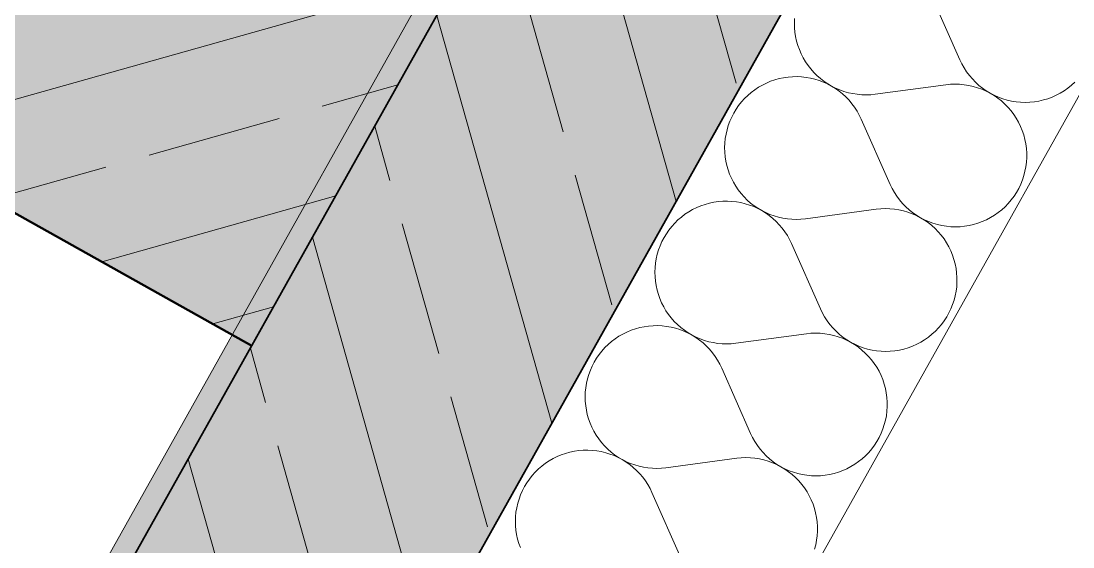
# Model space of a CAD drawing. Header units: metres. Extents: x -27.1 to 50.1, y 105.7 to 163.4.
# Drawn here: x 11.23 to 11.932, y 148.608 to 148.959 of the extents above; entities that cross this region are included whole.
import ezdxf

# ---------------------------------------------------------------- set-up
doc = ezdxf.new("R2010")
doc.units = ezdxf.units.M
doc.header["$MEASUREMENT"] = 0
doc.linetypes.add('Strichpunktlinie', pattern=[0.00670277762413025, 0.00352777767181396, -0.00176388883590699, 0, -0.0014111111164093])
for name, color, linetype in [('00  Raster', 7, 'Continuous'), ('10  Treppen + Rampen', 7, 'Continuous'), ('10  Wand Massiv', 7, 'Continuous'), ('10  Wand Massiv_Schnittschraffur', 7, 'Continuous')]:
    doc.layers.add(name, color=color, linetype=linetype)

# ---------------------------------------------------------------- blocks, each defined once
blk = doc.blocks.new('*X59', base_point=(-0.1628299149246004, 98.00747370518326))
at = {"layer": '10  Wand Massiv_Schnittschraffur', "color": 98, "linetype": 'Continuous', "lineweight": 13, "ltscale": 1000, "true_color": 0x000100}
for p, q in [((11.85606099894492, 148.9334172400944), (11.83679281599976, 148.9769638911957)), ((11.74573671604433, 148.9609246346543), (11.74562761974896, 148.9579144637999)), ((11.74562761974896, 148.9579144637999), (11.74570905508519, 148.9549034176594)), ((11.74570905508519, 148.9549034176594), (11.74598069621339, 148.9519035440501)), ((11.74598069621339, 148.9519035440501), (11.74644145624133, 148.9489268460858)), ((11.74644145624133, 148.9489268460858), (11.74708949157299, 148.9459852341495)), ((11.74708949157299, 148.9459852341495), (11.74792220928522, 148.9430904782382)), ((11.74792220928522, 148.9430904782382), (11.74893627750249, 148.9402541608679)), ((11.74893627750249, 148.9402541608679), (11.75012763872848, 148.9374876307301)), ((11.75012763872848, 148.9374876307301), (11.75149152608093, 148.9348019572831)), ((11.75149152608093, 148.9348019572831), (11.75302248236493, 148.9322078864608)), ((11.75302248236493, 148.9322078864608), (11.75471438190825, 148.9297157976764)), ((11.75471438190825, 148.9297157976764), (11.7565604550715, 148.9273356622915)), ((11.85606099894492, 148.9334172400944), (11.85738649307217, 148.9306638972087)), ((11.85738649307217, 148.9306638972087), (11.85888585323951, 148.9280012386095)), ((11.73843256915308, 148.9215076844123), (11.73548410258285, 148.9208915874568)), ((11.74141408878386, 148.9219361365865), (11.73843256915308, 148.9215076844123)), ((11.74441673179952, 148.9221752296538), (11.74141408878386, 148.9219361365865)), ((11.74742848400535, 148.9222240069535), (11.74441673179952, 148.9221752296538)), ((11.75043729475891, 148.9220822733175), (11.74742848400535, 148.9222240069535)), ((11.75343112518711, 148.9217505958513), (11.75043729475891, 148.9220822733175)), ((11.75639799635621, 148.921230301665), (11.75343112518711, 148.9217505958513)), ((11.75932603720207, 148.9205234725631), (11.75639799635621, 148.921230301665)), ((11.7565604550715, 148.9273356622915), (11.75855331533475, 148.9250770037194)), ((11.75855331533475, 148.9250770037194), (11.76068498885259, 148.9229488593193)), ((11.76068498885259, 148.9229488593193), (11.76294694635913, 148.9209597442364)), ((11.85888585323951, 148.9280012386095), (11.86055290510608, 148.9254402290816)), ((11.86055290510608, 148.9254402290816), (11.8623807837793, 148.9229914148209)), ((11.8623807837793, 148.9229914148209), (11.86436196208443, 148.9206648800048)), ((11.72164322480989, 148.9151083537984), (11.71913293478715, 148.9134435791662)), ((11.72425374552663, 148.9166110886924), (11.72164322480989, 148.9151083537984)), ((11.72695405170494, 148.9179457710957), (11.72425374552663, 148.9166110886924)), ((11.72973333886224, 148.9191070606684), (11.72695405170494, 148.9179457710957)), ((11.73258048649674, 148.9200903108511), (11.72973333886224, 148.9191070606684)), ((11.73548410258285, 148.9208915874568), (11.73258048649674, 148.9200903108511)), ((11.76220353202867, 148.9196329367148), (11.75932603720207, 148.9205234725631)), ((11.76501896738506, 148.9185622573378), (11.76220353202867, 148.9196329367148)), ((11.76294694635913, 148.9209597442364), (11.76533013729533, 148.9191176173309)), ((11.76776107813302, 148.9173157184414), (11.76501896738506, 148.9185622573378)), ((11.76533013729533, 148.9191176173309), (11.76782502602216, 148.9174298493329)), ((11.77041889252127, 148.9158983076851), (11.76776107813302, 148.9173157184414)), ((11.76782502602216, 148.9174298493329), (11.77042162997468, 148.9159031933507)), ((11.77298177608563, 148.9143156964221), (11.77041889252127, 148.9158983076851)), ((11.77042162997468, 148.9159031933507), (11.77310955960431, 148.91454375785)), ((11.77543947419978, 148.9125742170067), (11.77298177608563, 148.9143156964221)), ((11.77310955960431, 148.91454375785), (11.7758780599496, 148.913356982213)), ((11.84675043449933, 148.9168002252877), (11.79955055821745, 148.9104958319687)), ((11.84979074341474, 148.9171073953163), (11.84675043449933, 148.9168002252877)), ((11.85284449377681, 148.9172189320983), (11.84979074341474, 148.9171073953163)), ((11.85589911029106, 148.9171343763269), (11.85284449377681, 148.9172189320983)), ((11.85894201409618, 148.9168540762014), (11.85589911029106, 148.9171343763269)), ((11.86196067456363, 148.9163791859932), (11.85894201409618, 148.9168540762014)), ((11.86494266089853, 148.9157116612925), (11.86196067456363, 148.9163791859932)), ((11.86436196208443, 148.9206648800048), (11.86648828156133, 148.9184702052658)), ((11.86787569332949, 148.9148542509552), (11.86494266089853, 148.9157116612925)), ((11.86648828156133, 148.9184702052658), (11.86875098606084, 148.9164164282391)), ((11.87074769367649, 148.9138104857831), (11.86787569332949, 148.9148542509552)), ((11.86875098606084, 148.9164164282391), (11.87114075780252, 148.9145120063451)), ((11.87114075780252, 148.9145120063451), (11.87364775574506, 148.9127647819623)), ((11.92565255614101, 148.9128201930433), (11.92815582506256, 148.9145727558621)), ((11.92815582506256, 148.9145727558621), (11.93054153306212, 148.9164822660267)), ((11.93054153306212, 148.9164822660267), (11.93279985583278, 148.918540860205)), ((11.7123016461837, 148.9075467072811), (11.71028811830045, 148.9053064537156)), ((11.71445278234591, 148.9096551768175), (11.7123016461837, 148.9075467072811)), ((11.71673291964711, 148.9116234259029), (11.71445278234591, 148.9096551768175)), ((11.71913293478715, 148.9134435791662), (11.71673291964711, 148.9116234259029)), ((11.77778215310608, 148.9106808374578), (11.77543947419978, 148.9125742170067)), ((11.7758780599496, 148.913356982213), (11.77871605366901, 148.9123476149742)), ((11.78000043926252, 148.9086431335778), (11.77778215310608, 148.9106808374578)), ((11.77871605366901, 148.9123476149742), (11.78161218536367, 148.9115196948201)), ((11.78208545684813, 148.9064692586408), (11.78000043926252, 148.9086431335778)), ((11.78161218536367, 148.9115196948201), (11.78455486701268, 148.9108765344304)), ((11.78455486701268, 148.9108765344304), (11.78753232433914, 148.9104207072224)), ((11.78753232433914, 148.9104207072224), (11.79053264392148, 148.9101540370552)), ((11.79053264392148, 148.9101540370552), (11.79354382086155, 148.9100775909309)), ((11.79354382086155, 148.9100775909309), (11.79655380681864, 148.9101916747263)), ((11.79655380681864, 148.9101916747263), (11.79955055821745, 148.9104958319687)), ((11.87354683508866, 148.9125846639844), (11.87074769367649, 148.9138104857831)), ((11.87626159074702, 148.9111818334732), (11.87354683508866, 148.9125846639844)), ((11.87364775574506, 148.9127647819623), (11.87626165611157, 148.9111819501325)), ((11.87888078133178, 148.909607771083), (11.87626159074702, 148.9111818334732)), ((11.87626165611157, 148.9111819501325), (11.8789716949027, 148.9097700289314)), ((11.88139362105857, 148.9078689587772), (11.87888078133178, 148.909607771083)), ((11.8789716949027, 148.9097700289314), (11.88176671222265, 148.9085348326277)), ((11.88378976209411, 148.9059725569565), (11.88139362105857, 148.9078689587772)), ((11.88176671222265, 148.9085348326277), (11.8846351982354, 148.9074814477397)), ((11.8846351982354, 148.9074814477397), (11.88756534056201, 148.9066142120892)), ((11.91174810976648, 148.9066399788141), (11.91467639736405, 148.9075134566177)), ((11.91467639736405, 148.9075134566177), (11.9175426321044, 148.908572951847)), ((11.9175426321044, 148.908572951847), (11.92033501087932, 148.9098141015176)), ((11.92033501087932, 148.9098141015176), (11.92304203471829, 148.9112317945954)), ((11.92304203471829, 148.9112317945954), (11.92565255614101, 148.9128201930433)), ((11.70670553069909, 148.9004669407952), (11.70515080565369, 148.8978870453307)), ((11.70842025523699, 148.9029433798381), (11.70670553069909, 148.9004669407952)), ((11.71028811830045, 148.9053064537156), (11.70842025523699, 148.9029433798381)), ((11.78402886327703, 148.9041679107691), (11.78208545684813, 148.9064692586408)), ((11.78582288257883, 148.9017482981309), (11.78402886327703, 148.9041679107691)), ((11.78746033651186, 148.8992201020959), (11.78582288257883, 148.9017482981309)), ((11.88605933716845, 148.903926374973), (11.88378976209411, 148.9059725569565)), ((11.88819300020824, 148.901738838971), (11.88605933716845, 148.903926374973)), ((11.88756534056201, 148.9066142120892), (11.89054507292391, 148.9059366969388)), ((11.89018196482364, 148.8994189571881), (11.88819300020824, 148.901738838971)), ((11.89054507292391, 148.9059366969388), (11.89356212483149, 148.9054516922847)), ((11.89356212483149, 148.9054516922847), (11.89660407211394, 148.9051611953684)), ((11.89660407211394, 148.9051611953684), (11.89965838808162, 148.9050664024512)), ((11.89965838808162, 148.9050664024512), (11.9027124951109, 148.905167703889)), ((11.9027124951109, 148.905167703889), (11.90575381643852, 148.9054646825242)), ((11.90575381643852, 148.9054646825242), (11.90876982795256, 148.9059561154034)), ((11.90876982795256, 148.9059561154034), (11.91174810976648, 148.9066399788141)), ((11.70376230087675, 148.8952140161392), (11.70254557206257, 148.8924585485623)), ((11.7051508056537, 148.8978870453307), (11.70376230087675, 148.8952140161392)), ((11.78893467328483, 148.8965934384984), (11.78746033651186, 148.8992201020959)), ((11.79023999377188, 148.8938788171619), (11.78893467328483, 148.8965934384984)), ((11.80950817671704, 148.8503321660606), (11.79023999377188, 148.8938788171619)), ((11.89201804049063, 148.8969762828602), (11.89018196482364, 148.8994189571881)), ((11.89369366627935, 148.8944208748802), (11.89201804049063, 148.8969762828602)), ((11.89520194198996, 148.8917632563771), (11.89369366627935, 148.8944208748802)), ((11.70064620906486, 148.8867446847705), (11.69997117462487, 148.8838091509044)), ((11.70150548759436, 148.8896316677949), (11.70064620906486, 148.8867446847705)), ((11.70254557206257, 148.8924585485623), (11.70150548759436, 148.8896316677949)), ((11.89653665656754, 148.8890143713806), (11.89520194198996, 148.8917632563771)), ((11.89769231367909, 148.8861855397546), (11.89653665656754, 148.8890143713806)), ((11.89866415434736, 148.8832884105819), (11.89769231367909, 148.8861855397546)), ((11.69948308522658, 148.8808368118736), (11.69918389381645, 148.8778395606205)), ((11.69997117462487, 148.8838091509044), (11.69948308522658, 148.8808368118736)), ((11.89944817654822, 148.8803349141936), (11.89866415434736, 148.8832884105819)), ((11.90004115169097, 148.8773372130397), (11.89944817654822, 148.8803349141936)), ((11.69918389381645, 148.8778395606205), (11.69907479752109, 148.8748293897661)), ((11.69907479752109, 148.8748293897661), (11.69915623285731, 148.8718183436256)), ((11.90044063791357, 148.8743076516052), (11.90004115169097, 148.8773372130397)), ((11.90064499013823, 148.8712587055749), (11.90044063791357, 148.8743076516052)), ((11.69915623285731, 148.8718183436256), (11.69942787398551, 148.8688184700163)), ((11.69942787398551, 148.8688184700163), (11.69988863401345, 148.8658417720519)), ((11.69988863401345, 148.8658417720519), (11.70053666934512, 148.8629001601157)), ((11.90008286289516, 148.8621212038035), (11.90046573354114, 148.8651529098902)), ((11.90046573354114, 148.8651529098902), (11.9006533668458, 148.8682029304591)), ((11.9006533668458, 148.8682029304591), (11.90064499013823, 148.8712587055749)), ((11.70053666934512, 148.8629001601157), (11.70136938705734, 148.8600054042044)), ((11.70136938705734, 148.8600054042044), (11.70238345527461, 148.8571690868341)), ((11.89873851369125, 148.8561625463131), (11.89950633156297, 148.8591202967156)), ((11.89950633156297, 148.8591202967156), (11.90008286289516, 148.8621212038035)), ((11.70238345527461, 148.8571690868341), (11.7035748165006, 148.8544025566963)), ((11.7035748165006, 148.8544025566963), (11.70493870385306, 148.8517168832493)), ((11.70493870385306, 148.8517168832493), (11.70646966013705, 148.849122812427)), ((11.89664244046981, 148.8504250075619), (11.89778257114156, 148.8532601325643)), ((11.89778257114156, 148.8532601325643), (11.89873851369125, 148.8561625463131)), ((11.70646966013705, 148.849122812427), (11.70816155968038, 148.8466307236426)), ((11.70816155968038, 148.8466307236426), (11.71000763284362, 148.8442505882577)), ((11.71000763284362, 148.8442505882577), (11.71200049310687, 148.8419919296855)), ((11.80950817671704, 148.8503321660606), (11.81083367084429, 148.847578823175)), ((11.81083367084429, 148.847578823175), (11.81233303101163, 148.8449161645757)), ((11.81233303101163, 148.8449161645757), (11.8140000828782, 148.8423551550478)), ((11.89216754348864, 148.8424384424262), (11.89382913406827, 148.8450029986204)), ((11.89382913406827, 148.8450029986204), (11.89532281671564, 148.8476688463048)), ((11.89532281671564, 148.8476688463048), (11.89664244046981, 148.8504250075619)), ((11.68602766426886, 148.8370052368173), (11.68318051663437, 148.8360219866346)), ((11.68893128035498, 148.8378065134229), (11.68602766426886, 148.8370052368173)), ((11.6918797469252, 148.8384226103785), (11.68893128035498, 148.8378065134229)), ((11.69486126655599, 148.8388510625527), (11.6918797469252, 148.8384226103785)), ((11.69786390957164, 148.83909015562), (11.69486126655599, 148.8388510625527)), ((11.70087566177748, 148.8391389329197), (11.69786390957164, 148.83909015562)), ((11.70388447253104, 148.8389971992837), (11.70087566177748, 148.8391389329197)), ((11.70687830295923, 148.8386655218175), (11.70388447253104, 148.8389971992837)), ((11.70984517412834, 148.8381452276312), (11.70687830295923, 148.8386655218175)), ((11.7127732149742, 148.8374383985293), (11.70984517412834, 148.8381452276312)), ((11.71200049310687, 148.8419919296855), (11.71413216662471, 148.8398637852854)), ((11.7156507098008, 148.836547862681), (11.7127732149742, 148.8374383985293)), ((11.71413216662471, 148.8398637852854), (11.71639412413125, 148.8378746702026)), ((11.71639412413125, 148.8378746702026), (11.71877731506746, 148.8360325432971)), ((11.8140000828782, 148.8423551550478), (11.81582796155143, 148.8399063407871)), ((11.81582796155143, 148.8399063407871), (11.81780913985656, 148.8375798059709)), ((11.81780913985656, 148.8375798059709), (11.81993545933346, 148.835385131232)), ((11.88624703360491, 148.8354557861712), (11.88836867141013, 148.8376549871059)), ((11.88836867141013, 148.8376549871059), (11.89034488737982, 148.839985738523)), ((11.89034488737982, 148.839985738523), (11.89216754348864, 148.8424384424262)), ((11.67258011255927, 148.8303585051324), (11.67018009741924, 148.8285383518691)), ((11.67509040258202, 148.8320232797646), (11.67258011255927, 148.8303585051324)), ((11.67770092329876, 148.8335260146586), (11.67509040258202, 148.8320232797646)), ((11.68040122947707, 148.8348606970619), (11.67770092329876, 148.8335260146586)), ((11.68318051663437, 148.8360219866346), (11.68040122947707, 148.8348606970619)), ((11.71846614515718, 148.835477183304), (11.7156507098008, 148.836547862681)), ((11.72120825590514, 148.8342306444076), (11.71846614515718, 148.835477183304)), ((11.71877731506746, 148.8360325432971), (11.72127220379429, 148.8343447752991)), ((11.72386607029339, 148.8328132336513), (11.72120825590514, 148.8342306444076)), ((11.72127220379429, 148.8343447752991), (11.72386880774681, 148.8328181193169)), ((11.72642895385776, 148.8312306223883), (11.72386607029339, 148.8328132336513)), ((11.72386880774681, 148.8328181193169), (11.72655673737644, 148.8314586838162)), ((11.7288866519719, 148.829489142973), (11.72642895385776, 148.8312306223883)), ((11.72655673737644, 148.8314586838162), (11.72932523772173, 148.8302719081792)), ((11.72932523772173, 148.8302719081792), (11.73216323144114, 148.8292625409404)), ((11.80019761227146, 148.8337151512539), (11.75299773598958, 148.8274107579349)), ((11.80323792118687, 148.8340223212825), (11.80019761227146, 148.8337151512539)), ((11.80629167154894, 148.8341338580645), (11.80323792118687, 148.8340223212825)), ((11.80934628806318, 148.8340493022931), (11.80629167154894, 148.8341338580645)), ((11.81238919186831, 148.8337690021676), (11.80934628806318, 148.8340493022931)), ((11.81540785233576, 148.8332941119594), (11.81238919186831, 148.8337690021676)), ((11.81838983867066, 148.8326265872587), (11.81540785233576, 148.8332941119594)), ((11.82132287110162, 148.8317691769214), (11.81838983867066, 148.8326265872587)), ((11.81993545933346, 148.835385131232), (11.82219816383297, 148.8333313542053)), ((11.82419487144862, 148.8307254117493), (11.82132287110162, 148.8317691769214)), ((11.82219816383297, 148.8333313542053), (11.82458793557465, 148.8314269323113)), ((11.82699401286078, 148.8294995899506), (11.82419487144862, 148.8307254117493)), ((11.82458793557465, 148.8314269323113), (11.82709493351718, 148.8296797079285)), ((11.87909973391313, 148.8297351190095), (11.88160300283469, 148.8314876818283)), ((11.88160300283469, 148.8314876818283), (11.88398871083424, 148.8333971919929)), ((11.88398871083424, 148.8333971919929), (11.88624703360491, 148.8354557861712)), ((11.66574882395583, 148.8244616332473), (11.66373529607258, 148.8222213796818)), ((11.66789996011803, 148.8265701027837), (11.66574882395583, 148.8244616332473)), ((11.67018009741924, 148.8285383518691), (11.66789996011803, 148.8265701027837)), ((11.73122933087821, 148.827595763424), (11.7288866519719, 148.829489142973)), ((11.73344761703464, 148.8255580595441), (11.73122933087821, 148.827595763424)), ((11.73216323144114, 148.8292625409404), (11.7350593631358, 148.8284346207863)), ((11.73553263462025, 148.823384184607), (11.73344761703464, 148.8255580595441)), ((11.7350593631358, 148.8284346207863), (11.73800204478481, 148.8277914603966)), ((11.73747604104916, 148.8210828367353), (11.73553263462025, 148.823384184607)), ((11.73800204478481, 148.8277914603966), (11.74097950211126, 148.8273356331887)), ((11.74097950211126, 148.8273356331887), (11.7439798216936, 148.8270689630214)), ((11.7439798216936, 148.8270689630214), (11.74699099863367, 148.8269925168971)), ((11.74699099863367, 148.8269925168971), (11.75000098459077, 148.8271066006925)), ((11.75000098459077, 148.8271066006925), (11.75299773598958, 148.8274107579349)), ((11.82970876851915, 148.8280967594394), (11.82699401286078, 148.8294995899506)), ((11.82709493351718, 148.8296797079285), (11.82970883388369, 148.8280968760987)), ((11.83232795910391, 148.8265226970492), (11.82970876851915, 148.8280967594394)), ((11.82970883388369, 148.8280968760987), (11.83241887267483, 148.8266849548976)), ((11.83484079883069, 148.8247838847433), (11.83232795910391, 148.8265226970492)), ((11.83241887267483, 148.8266849548976), (11.83521388999478, 148.8254497585939)), ((11.83723693986623, 148.8228874829227), (11.83484079883069, 148.8247838847433)), ((11.83521388999478, 148.8254497585939), (11.83808237600752, 148.8243963737058)), ((11.83950651494058, 148.8208413009392), (11.83723693986623, 148.8228874829227)), ((11.83808237600752, 148.8243963737058), (11.84101251833414, 148.8235291380554)), ((11.84101251833414, 148.8235291380554), (11.84399225069603, 148.822851622905)), ((11.84399225069603, 148.822851622905), (11.84700930260362, 148.8223666182509)), ((11.85920099421065, 148.8223796084904), (11.86221700572468, 148.8228710413696)), ((11.86221700572468, 148.8228710413696), (11.86519528753861, 148.8235549047803)), ((11.86519528753861, 148.8235549047803), (11.86812357513617, 148.824428382584)), ((11.86812357513617, 148.824428382584), (11.87098980987653, 148.8254878778132)), ((11.87098980987653, 148.8254878778132), (11.87378218865145, 148.8267290274839)), ((11.87378218865145, 148.8267290274839), (11.87648921249041, 148.8281467205616)), ((11.87648921249041, 148.8281467205616), (11.87909973391313, 148.8297351190095)), ((11.66015270847121, 148.8173818667614), (11.65859798342582, 148.8148019712969)), ((11.66186743300911, 148.8198583058043), (11.66015270847121, 148.8173818667614)), ((11.66373529607258, 148.8222213796818), (11.66186743300911, 148.8198583058043)), ((11.73927006035096, 148.8186632240971), (11.73747604104916, 148.8210828367353)), ((11.74090751428399, 148.8161350280621), (11.73927006035096, 148.8186632240971)), ((11.74238185105695, 148.8135083644646), (11.74090751428399, 148.8161350280621)), ((11.84164017798037, 148.8186537649372), (11.83950651494058, 148.8208413009392)), ((11.84362914259577, 148.8163338831544), (11.84164017798037, 148.8186537649372)), ((11.84546521826276, 148.8138912088264), (11.84362914259577, 148.8163338831544)), ((11.84700930260362, 148.8223666182509), (11.85005124988606, 148.8220761213345)), ((11.85005124988606, 148.8220761213345), (11.85310556585374, 148.8219813284174)), ((11.85310556585374, 148.8219813284174), (11.85615967288303, 148.8220826298553)), ((11.85615967288303, 148.8220826298553), (11.85920099421065, 148.8223796084904)), ((11.6559927498347, 148.8093734745285), (11.65495266536649, 148.8065465937611)), ((11.65720947864888, 148.8121289421054), (11.6559927498347, 148.8093734745285)), ((11.65859798342582, 148.8148019712969), (11.65720947864888, 148.8121289421054)), ((11.74368717154401, 148.8107937431281), (11.74238185105695, 148.8135083644646)), ((11.76295535448916, 148.7672470920268), (11.74368717154401, 148.8107937431281)), ((11.84714084405147, 148.8113358008465), (11.84546521826276, 148.8138912088264)), ((11.84864911976209, 148.8086781823433), (11.84714084405147, 148.8113358008465)), ((11.65409338683699, 148.8036596107367), (11.653418352397, 148.8007240768706)), ((11.65495266536649, 148.8065465937611), (11.65409338683699, 148.8036596107367)), ((11.84998383433966, 148.8059292973468), (11.84864911976209, 148.8086781823433)), ((11.85113949145122, 148.8031004657208), (11.84998383433966, 148.8059292973468)), ((11.85211133211949, 148.8002033365482), (11.85113949145122, 148.8031004657208)), ((11.65263107158857, 148.7947544865867), (11.65252197529322, 148.7917443157323)), ((11.6529302629987, 148.7977517378399), (11.65263107158857, 148.7947544865867)), ((11.653418352397, 148.8007240768706), (11.6529302629987, 148.7977517378399)), ((11.85289535432035, 148.7972498401598), (11.85211133211949, 148.8002033365482)), ((11.85348832946309, 148.7942521390059), (11.85289535432035, 148.7972498401598)), ((11.65252197529322, 148.7917443157323), (11.65260341062944, 148.7887332695918)), ((11.65260341062944, 148.7887332695918), (11.65287505175764, 148.7857333959825)), ((11.85388781568569, 148.7912225775714), (11.85348832946309, 148.7942521390059)), ((11.85409216791035, 148.7881736315411), (11.85388781568569, 148.7912225775714)), ((11.85410054461793, 148.7851178564253), (11.85409216791035, 148.7881736315411)), ((11.65287505175764, 148.7857333959825), (11.65333581178558, 148.7827566980181)), ((11.65333581178558, 148.7827566980181), (11.65398384711724, 148.7798150860819)), ((11.85353004066729, 148.7790361297697), (11.85391291131327, 148.7820678358564)), ((11.85391291131327, 148.7820678358564), (11.85410054461793, 148.7851178564253)), ((11.65398384711724, 148.7798150860819), (11.65481656482947, 148.7769203301706)), ((11.65481656482947, 148.7769203301706), (11.65583063304673, 148.7740840128003)), ((11.65583063304673, 148.7740840128003), (11.65702199427273, 148.7713174826625)), ((11.85218569146338, 148.7730774722793), (11.8529535093351, 148.7760352226818)), ((11.8529535093351, 148.7760352226818), (11.85353004066729, 148.7790361297697)), ((11.65702199427273, 148.7713174826625), (11.65838588162518, 148.7686318092155)), ((11.65838588162518, 148.7686318092155), (11.65991683790917, 148.7660377383932)), ((11.76295535448916, 148.7672470920268), (11.76428084861642, 148.7644937491411)), ((11.84876999448776, 148.7645837722711), (11.85008961824194, 148.7673399335281)), ((11.85008961824194, 148.7673399335281), (11.85122974891368, 148.7701750585305)), ((11.85122974891368, 148.7701750585305), (11.85218569146338, 148.7730774722793)), ((11.65991683790917, 148.7660377383932), (11.66160873745251, 148.7635456496088)), ((11.66160873745251, 148.7635456496088), (11.66345481061575, 148.7611655142239)), ((11.66345481061575, 148.7611655142239), (11.665447670879, 148.7589068556518)), ((11.76428084861642, 148.7644937491411), (11.76578020878376, 148.7618310905419)), ((11.76578020878376, 148.7618310905419), (11.76744726065032, 148.7592700810141)), ((11.84561472126076, 148.7593533683924), (11.84727631184039, 148.7619179245866)), ((11.84727631184039, 148.7619179245866), (11.84876999448776, 148.7645837722711)), ((11.63662769440649, 148.7529369126008), (11.63384840724919, 148.7517756230281)), ((11.63947484204099, 148.7539201627835), (11.63662769440649, 148.7529369126008)), ((11.6423784581271, 148.7547214393892), (11.63947484204099, 148.7539201627835)), ((11.64532692469733, 148.7553375363447), (11.6423784581271, 148.7547214393892)), ((11.64830844432811, 148.7557659885189), (11.64532692469733, 148.7553375363447)), ((11.65131108734377, 148.7560050815862), (11.64830844432811, 148.7557659885189)), ((11.6543228395496, 148.7560538588859), (11.65131108734377, 148.7560050815862)), ((11.65733165030316, 148.7559121252499), (11.6543228395496, 148.7560538588859)), ((11.66032548073136, 148.7555804477837), (11.65733165030316, 148.7559121252499)), ((11.66329235190046, 148.7550601535974), (11.66032548073136, 148.7555804477837)), ((11.66622039274632, 148.7543533244955), (11.66329235190046, 148.7550601535974)), ((11.665447670879, 148.7589068556518), (11.66757934439684, 148.7567787112517)), ((11.66909788757292, 148.7534627886472), (11.66622039274632, 148.7543533244955)), ((11.66757934439684, 148.7567787112517), (11.66984130190338, 148.7547895961688)), ((11.6719133229293, 148.7523921092702), (11.66909788757292, 148.7534627886472)), ((11.66984130190338, 148.7547895961688), (11.67222449283958, 148.7529474692633)), ((11.67222449283958, 148.7529474692633), (11.67471938156641, 148.7512597012653)), ((11.76744726065032, 148.7592700810141), (11.76927513932355, 148.7568212667533)), ((11.76927513932355, 148.7568212667533), (11.77125631762868, 148.7544947319371)), ((11.77125631762868, 148.7544947319371), (11.77338263710558, 148.7523000571982)), ((11.83969421137703, 148.7523707121374), (11.84181584918226, 148.754569913072)), ((11.84181584918226, 148.754569913072), (11.84379206515195, 148.7569006644893)), ((11.84379206515195, 148.7569006644893), (11.84561472126076, 148.7593533683924)), ((11.6260272903314, 148.7472734310986), (11.62362727519136, 148.7454532778353)), ((11.62853758035414, 148.7489382057308), (11.6260272903314, 148.7472734310986)), ((11.63114810107088, 148.7504409406248), (11.62853758035414, 148.7489382057308)), ((11.63384840724919, 148.7517756230281), (11.63114810107088, 148.7504409406248)), ((11.67465543367727, 148.7511455703738), (11.6719133229293, 148.7523921092702)), ((11.67731324806552, 148.7497281596175), (11.67465543367727, 148.7511455703738)), ((11.67471938156641, 148.7512597012653), (11.67731598551893, 148.7497330452831)), ((11.67987613162988, 148.7481455483545), (11.67731324806552, 148.7497281596175)), ((11.67731598551893, 148.7497330452831), (11.68000391514857, 148.7483736097824)), ((11.68233382974403, 148.7464040689392), (11.67987613162988, 148.7481455483545)), ((11.68000391514857, 148.7483736097824), (11.68277241549385, 148.7471868341455)), ((11.68467650865033, 148.7445106893902), (11.68233382974403, 148.7464040689392)), ((11.68277241549385, 148.7471868341455), (11.68561040921326, 148.7461774669066)), ((11.68561040921326, 148.7461774669066), (11.68850654090792, 148.7453495467525)), ((11.75364479004359, 148.7506300772201), (11.7064449137617, 148.7443256839011)), ((11.75668509895899, 148.7509372472487), (11.75364479004359, 148.7506300772201)), ((11.75973884932106, 148.7510487840307), (11.75668509895899, 148.7509372472487)), ((11.7627934658353, 148.7509642282592), (11.75973884932106, 148.7510487840307)), ((11.76583636964043, 148.7506839281338), (11.7627934658353, 148.7509642282592)), ((11.76885503010788, 148.7502090379256), (11.76583636964043, 148.7506839281338)), ((11.77183701644279, 148.7495415132249), (11.76885503010788, 148.7502090379256)), ((11.77477004887374, 148.7486841028876), (11.77183701644279, 148.7495415132249)), ((11.77338263710558, 148.7523000571982), (11.7756453416051, 148.7502462801715)), ((11.77764204922074, 148.7476403377155), (11.77477004887374, 148.7486841028876)), ((11.7756453416051, 148.7502462801715), (11.77803511334677, 148.7483418582775)), ((11.7804411906329, 148.7464145159168), (11.77764204922074, 148.7476403377155)), ((11.77803511334677, 148.7483418582775), (11.78054211128931, 148.7465946338947)), ((11.78315594629127, 148.7450116854056), (11.7804411906329, 148.7464145159168)), ((11.78054211128931, 148.7465946338947), (11.78315601165582, 148.7450118020649)), ((11.82993639026254, 148.7450616465279), (11.83254691168525, 148.7466500449757)), ((11.83254691168525, 148.7466500449757), (11.83505018060681, 148.7484026077945)), ((11.83505018060681, 148.7484026077945), (11.83743588860636, 148.7503121179591)), ((11.83743588860636, 148.7503121179591), (11.83969421137703, 148.7523707121374)), ((11.61718247384471, 148.739136305648), (11.61531461078123, 148.7367732317705)), ((11.61919600172795, 148.7413765592135), (11.61718247384471, 148.739136305648)), ((11.62134713789016, 148.7434850287499), (11.61919600172795, 148.7413765592135)), ((11.62362727519136, 148.7454532778353), (11.62134713789016, 148.7434850287499)), ((11.68689479480676, 148.7424729855102), (11.68467650865033, 148.7445106893902)), ((11.68897981239238, 148.7402991105732), (11.68689479480676, 148.7424729855102)), ((11.68850654090792, 148.7453495467525), (11.69144922255693, 148.7447063863628)), ((11.69092321882128, 148.7379977627015), (11.68897981239238, 148.7402991105732)), ((11.69144922255693, 148.7447063863628), (11.69442667988338, 148.7442505591549)), ((11.69442667988338, 148.7442505591549), (11.69742699946573, 148.7439838889875)), ((11.69742699946573, 148.7439838889875), (11.7004381764058, 148.7439074428633)), ((11.7004381764058, 148.7439074428633), (11.7034481623629, 148.7440215266587)), ((11.7034481623629, 148.7440215266587), (11.7064449137617, 148.7443256839011)), ((11.78577513687603, 148.7434376230154), (11.78315594629127, 148.7450116854056)), ((11.78315601165582, 148.7450118020649), (11.78586605044696, 148.7435998808638)), ((11.78828797660282, 148.7416988107096), (11.78577513687603, 148.7434376230154)), ((11.78586605044696, 148.7435998808638), (11.78866106776691, 148.7423646845601)), ((11.79068411763835, 148.7398024088889), (11.78828797660282, 148.7416988107096)), ((11.78866106776691, 148.7423646845601), (11.79152955377964, 148.741311299672)), ((11.7929536927127, 148.7377562269054), (11.79068411763835, 148.7398024088889)), ((11.79152955377964, 148.741311299672), (11.79445969610626, 148.7404440640216)), ((11.79445969610626, 148.7404440640216), (11.79743942846815, 148.7397665488712)), ((11.79743942846815, 148.7397665488712), (11.80045648037575, 148.7392815442171)), ((11.80045648037575, 148.7392815442171), (11.80349842765819, 148.7389910473007)), ((11.80349842765819, 148.7389910473007), (11.80655274362587, 148.7388962543836)), ((11.80655274362587, 148.7388962543836), (11.80960685065515, 148.7389975558215)), ((11.80960685065515, 148.7389975558215), (11.81264817198277, 148.7392945344566)), ((11.81264817198277, 148.7392945344566), (11.81566418349681, 148.7397859673358)), ((11.81566418349681, 148.7397859673358), (11.81864246531073, 148.7404698307465)), ((11.81864246531073, 148.7404698307465), (11.8215707529083, 148.7413433085502)), ((11.8215707529083, 148.7413433085502), (11.82443698764865, 148.7424028037794)), ((11.82443698764865, 148.7424028037794), (11.82722936642358, 148.7436439534501)), ((11.82722936642358, 148.7436439534501), (11.82993639026254, 148.7450616465279)), ((11.61204516119794, 148.7317168972631), (11.61065665642101, 148.7290438680716)), ((11.61359988624333, 148.7342967927276), (11.61204516119795, 148.7317168972631)), ((11.61531461078123, 148.7367732317705), (11.61359988624333, 148.7342967927276)), ((11.69271723812308, 148.7355781500633), (11.69092321882128, 148.7379977627015)), ((11.69435469205611, 148.7330499540283), (11.69271723812308, 148.7355781500633)), ((11.69582902882908, 148.7304232904308), (11.69435469205611, 148.7330499540283)), ((11.79508735575249, 148.7355686909034), (11.7929536927127, 148.7377562269054)), ((11.7970763203679, 148.7332488091206), (11.79508735575249, 148.7355686909034)), ((11.79891239603488, 148.7308061347925), (11.7970763203679, 148.7332488091206)), ((11.60943992760682, 148.7262884004948), (11.60839984313861, 148.7234615197273)), ((11.61065665642101, 148.7290438680716), (11.60943992760682, 148.7262884004948)), ((11.69713434931613, 148.7277086690943), (11.69582902882908, 148.7304232904308)), ((11.71640253226129, 148.6841620179931), (11.69713434931613, 148.7277086690943)), ((11.80058802182359, 148.7282507268126), (11.79891239603488, 148.7308061347925)), ((11.80209629753421, 148.7255931083095), (11.80058802182359, 148.7282507268126)), ((11.80343101211179, 148.722844223313), (11.80209629753421, 148.7255931083095)), ((11.60686553016912, 148.7176390028368), (11.60637744077083, 148.7146666638061)), ((11.6075405646091, 148.7205745367029), (11.60686553016912, 148.7176390028368)), ((11.60839984313861, 148.7234615197273), (11.6075405646091, 148.7205745367029)), ((11.80458666922334, 148.720015391687), (11.80343101211179, 148.722844223313)), ((11.80555850989161, 148.7171182625144), (11.80458666922334, 148.720015391687)), ((11.6060782493607, 148.7116694125529), (11.60596915306534, 148.7086592416985)), ((11.60637744077083, 148.7146666638061), (11.6060782493607, 148.7116694125529)), ((11.80634253209248, 148.714164766126), (11.80555850989161, 148.7171182625144)), ((11.80693550723522, 148.7111670649721), (11.80634253209248, 148.714164766126)), ((11.80733499345782, 148.7081375035376), (11.80693550723522, 148.7111670649721)), ((11.60596915306534, 148.7086592416985), (11.60605058840157, 148.705648195558)), ((11.60605058840157, 148.705648195558), (11.60632222952976, 148.7026483219487)), ((11.80753934568247, 148.7050885575073), (11.80733499345782, 148.7081375035376)), ((11.80754772239005, 148.7020327823915), (11.80753934568247, 148.7050885575073)), ((11.60632222952976, 148.7026483219487), (11.60678298955771, 148.6996716239844)), ((11.60678298955771, 148.6996716239844), (11.60743102488937, 148.6967300120481)), ((11.60743102488937, 148.6967300120481), (11.60826374260159, 148.6938352561368)), ((11.80697721843941, 148.6959510557359), (11.80736008908539, 148.6989827618226)), ((11.80736008908539, 148.6989827618226), (11.80754772239005, 148.7020327823915)), ((11.60826374260159, 148.6938352561368), (11.60927781081886, 148.6909989387665)), ((11.60927781081886, 148.6909989387665), (11.61046917204485, 148.6882324086287)), ((11.80467692668581, 148.6870899844967), (11.8056328692355, 148.6899923982455)), ((11.8056328692355, 148.6899923982455), (11.80640068710722, 148.692950148648)), ((11.80640068710722, 148.692950148648), (11.80697721843941, 148.6959510557359)), ((11.61046917204485, 148.6882324086287), (11.61183305939731, 148.6855467351817)), ((11.61183305939731, 148.6855467351817), (11.6133640156813, 148.6829526643594)), ((11.6133640156813, 148.6829526643594), (11.61505591522463, 148.680460575575)), ((11.71640253226129, 148.6841620179931), (11.71772802638854, 148.6814086751073)), ((11.80221717225989, 148.6814986982372), (11.80353679601406, 148.6842548594943)), ((11.80353679601406, 148.6842548594943), (11.80467692668581, 148.6870899844967)), ((11.61505591522463, 148.680460575575), (11.61690198838787, 148.6780804401901)), ((11.61690198838787, 148.6780804401901), (11.61889484865112, 148.675821781618)), ((11.61889484865112, 148.675821781618), (11.62102652216896, 148.6736936372179)), ((11.71772802638854, 148.6814086751073), (11.71922738655588, 148.6787460165081)), ((11.71922738655588, 148.6787460165081), (11.72089443842245, 148.6761850069802)), ((11.72089443842245, 148.6761850069802), (11.72272231709568, 148.6737361927195)), ((11.79723924292407, 148.6738155904554), (11.79906189903289, 148.6762682943586)), ((11.79906189903289, 148.6762682943586), (11.80072348961252, 148.6788328505528)), ((11.80072348961252, 148.6788328505528), (11.80221717225989, 148.6814986982372)), ((11.58729558502132, 148.6686905489943), (11.58459527884301, 148.667355866591)), ((11.59007487217862, 148.669851838567), (11.58729558502132, 148.6686905489943)), ((11.59292201981311, 148.6708350887497), (11.59007487217862, 148.669851838567)), ((11.59582563589922, 148.6716363653553), (11.59292201981311, 148.6708350887497)), ((11.59877410246945, 148.6722524623109), (11.59582563589922, 148.6716363653553)), ((11.60175562210024, 148.6726809144851), (11.59877410246945, 148.6722524623109)), ((11.60475826511589, 148.6729200075524), (11.60175562210024, 148.6726809144851)), ((11.60777001732173, 148.6729687848521), (11.60475826511589, 148.6729200075524)), ((11.61077882807529, 148.6728270512161), (11.60777001732173, 148.6729687848521)), ((11.61377265850348, 148.6724953737499), (11.61077882807529, 148.6728270512161)), ((11.61673952967259, 148.6719750795637), (11.61377265850348, 148.6724953737499)), ((11.61966757051845, 148.6712682504617), (11.61673952967259, 148.6719750795637)), ((11.62254506534505, 148.6703777146134), (11.61966757051845, 148.6712682504617)), ((11.62102652216896, 148.6736936372179), (11.62328847967551, 148.671704522135)), ((11.62536050070143, 148.6693070352364), (11.62254506534505, 148.6703777146134)), ((11.62328847967551, 148.671704522135), (11.62567167061171, 148.6698623952295)), ((11.6281026114494, 148.66806049634), (11.62536050070143, 148.6693070352364)), ((11.62567167061171, 148.6698623952295), (11.62816655933854, 148.6681746272315)), ((11.72272231709568, 148.6737361927195), (11.72470349540081, 148.6714096579033)), ((11.72470349540081, 148.6714096579033), (11.72682981487771, 148.6692149831644)), ((11.72682981487771, 148.6692149831644), (11.72909251937722, 148.6671612061377)), ((11.79088306637849, 148.6672270439253), (11.79314138914916, 148.6692856381036)), ((11.79314138914916, 148.6692856381036), (11.79526302695439, 148.6714848390383)), ((11.79526302695439, 148.6714848390383), (11.79723924292407, 148.6738155904554)), ((11.57707445296349, 148.6623682038015), (11.57479431566228, 148.6603999547161)), ((11.57947446810352, 148.6641883570648), (11.57707445296349, 148.6623682038015)), ((11.58198475812627, 148.665853131697), (11.57947446810352, 148.6641883570648)), ((11.58459527884301, 148.667355866591), (11.58198475812627, 148.665853131697)), ((11.63076042583764, 148.6666430855837), (11.6281026114494, 148.66806049634)), ((11.62816655933854, 148.6681746272315), (11.63076316329106, 148.6666479712493)), ((11.63332330940201, 148.6650604743207), (11.63076042583764, 148.6666430855837)), ((11.63076316329106, 148.6666479712493), (11.63345109292069, 148.6652885357486)), ((11.63578100751615, 148.6633189949054), (11.63332330940201, 148.6650604743207)), ((11.63345109292069, 148.6652885357486), (11.63621959326597, 148.6641017601116)), ((11.63812368642246, 148.6614256153564), (11.63578100751615, 148.6633189949054)), ((11.63621959326597, 148.6641017601116), (11.63905758698539, 148.6630923928728)), ((11.64034197257889, 148.6593879114764), (11.63812368642246, 148.6614256153564)), ((11.63905758698539, 148.6630923928728), (11.64195371868005, 148.6622644727187)), ((11.64195371868005, 148.6622644727187), (11.64489640032906, 148.661621312329)), ((11.64489640032906, 148.661621312329), (11.64787385765551, 148.661165485121)), ((11.70709196781571, 148.6675450031863), (11.65989209153383, 148.6612406098673)), ((11.71013227673112, 148.667852173215), (11.70709196781571, 148.6675450031863)), ((11.71318602709319, 148.6679637099969), (11.71013227673112, 148.667852173215)), ((11.71624064360743, 148.6678791542255), (11.71318602709319, 148.6679637099969)), ((11.71928354741256, 148.6675988541), (11.71624064360743, 148.6678791542255)), ((11.72230220788001, 148.6671239638918), (11.71928354741256, 148.6675988541)), ((11.72528419421491, 148.6664564391911), (11.72230220788001, 148.6671239638918)), ((11.72821722664587, 148.6655990288538), (11.72528419421491, 148.6664564391911)), ((11.73108922699287, 148.6645552636817), (11.72821722664587, 148.6655990288538)), ((11.72909251937722, 148.6671612061377), (11.7314822911189, 148.6652567842437)), ((11.73388836840503, 148.663329441883), (11.73108922699287, 148.6645552636817)), ((11.7314822911189, 148.6652567842437), (11.73398928906143, 148.663509559861)), ((11.73660312406339, 148.6619266113718), (11.73388836840503, 148.663329441883)), ((11.73398928906143, 148.663509559861), (11.73660318942794, 148.6619267280311)), ((11.73922231464815, 148.6603525489816), (11.73660312406339, 148.6619266113718)), ((11.73660318942794, 148.6619267280311), (11.73931322821908, 148.66051480683)), ((11.7806765441957, 148.6605588794162), (11.78338356803467, 148.661976572494)), ((11.78338356803467, 148.661976572494), (11.78599408945738, 148.6635649709419)), ((11.78599408945738, 148.6635649709419), (11.78849735837893, 148.6653175337607)), ((11.78849735837893, 148.6653175337607), (11.79088306637849, 148.6672270439253)), ((11.57062965161683, 148.6560512316142), (11.56876178855336, 148.6536881577367)), ((11.57264317950008, 148.6582914851797), (11.57062965161683, 148.6560512316142)), ((11.57479431566228, 148.6603999547161), (11.57264317950008, 148.6582914851797)), ((11.6424269901645, 148.6572140365394), (11.64034197257889, 148.6593879114764)), ((11.64437039659341, 148.6549126886677), (11.6424269901645, 148.6572140365394)), ((11.64616441589521, 148.6524930760295), (11.64437039659341, 148.6549126886677)), ((11.64787385765551, 148.661165485121), (11.65087417723786, 148.6608988149538)), ((11.65087417723786, 148.6608988149538), (11.65388535417792, 148.6608223688295)), ((11.65388535417792, 148.6608223688295), (11.65689534013502, 148.6609364526249)), ((11.65689534013502, 148.6609364526249), (11.65989209153383, 148.6612406098673)), ((11.74173515437495, 148.6586137366758), (11.73922231464815, 148.6603525489816)), ((11.73931322821908, 148.66051480683), (11.74210824553903, 148.6592796105263)), ((11.74413129541048, 148.6567173348551), (11.74173515437495, 148.6586137366758)), ((11.74210824553903, 148.6592796105263), (11.74497673155177, 148.6582262256383)), ((11.74640087048483, 148.6546711528716), (11.74413129541048, 148.6567173348551)), ((11.74497673155177, 148.6582262256383), (11.74790687387839, 148.6573589899878)), ((11.74853453352461, 148.6524836168696), (11.74640087048483, 148.6546711528716)), ((11.74790687387839, 148.6573589899878), (11.75088660624028, 148.6566814748374)), ((11.75088660624028, 148.6566814748374), (11.75390365814787, 148.6561964701833)), ((11.75390365814787, 148.6561964701833), (11.75694560543031, 148.655905973267)), ((11.75694560543031, 148.655905973267), (11.759999921398, 148.6558111803498)), ((11.759999921398, 148.6558111803498), (11.76305402842727, 148.6559124817877)), ((11.76305402842727, 148.6559124817877), (11.7660953497549, 148.6562094604228)), ((11.7660953497549, 148.6562094604228), (11.76911136126894, 148.656700893302)), ((11.76911136126894, 148.656700893302), (11.77208964308286, 148.6573847567127)), ((11.77208964308286, 148.6573847567127), (11.77501793068043, 148.6582582345164)), ((11.77501793068043, 148.6582582345164), (11.77788416542078, 148.6593177297456)), ((11.77788416542078, 148.6593177297456), (11.7806765441957, 148.6605588794162)), ((11.56549233897007, 148.6486318232293), (11.56410383419313, 148.6459587940378)), ((11.56704706401546, 148.6512117186938), (11.56549233897007, 148.6486318232293)), ((11.56876178855336, 148.6536881577367), (11.56704706401546, 148.6512117186938)), ((11.64780186982824, 148.6499648799945), (11.64616441589521, 148.6524930760295)), ((11.6492762066012, 148.647338216397), (11.64780186982824, 148.6499648799945)), ((11.65058152708826, 148.6446235950605), (11.6492762066012, 148.647338216397)), ((11.75052349814002, 148.6501637350868), (11.74853453352461, 148.6524836168696)), ((11.752359573807, 148.6477210607588), (11.75052349814002, 148.6501637350868)), ((11.75403519959572, 148.6451656527788), (11.752359573807, 148.6477210607588)), ((11.56184702091074, 148.6403764456935), (11.56098774238123, 148.6374894626691)), ((11.56288710537895, 148.6432033264609), (11.56184702091074, 148.6403764456935)), ((11.56410383419313, 148.6459587940378), (11.56288710537895, 148.6432033264609)), ((11.66984971003342, 148.6010769439592), (11.65058152708826, 148.6446235950605)), ((11.75554347530634, 148.6425080342757), (11.75403519959572, 148.6451656527788)), ((11.75687818988392, 148.6397591492792), (11.75554347530634, 148.6425080342757)), ((11.56031270794124, 148.634553928803), (11.55982461854296, 148.6315815897723)), ((11.56098774238123, 148.6374894626691), (11.56031270794124, 148.634553928803)), ((11.75803384699547, 148.6369303176532), (11.75687818988392, 148.6397591492792)), ((11.75900568766374, 148.6340331884805), (11.75803384699547, 148.6369303176532)), ((11.7597897098646, 148.6310796920922), (11.75900568766374, 148.6340331884805)), ((11.55952542713283, 148.6285843385191), (11.55941633083747, 148.6255741676647)), ((11.55982461854296, 148.6315815897723), (11.55952542713283, 148.6285843385191)), ((11.76038268500734, 148.6280819909383), (11.7597897098646, 148.6310796920922)), ((11.76078217122994, 148.6250524295038), (11.76038268500734, 148.6280819909383)), ((11.55941633083747, 148.6255741676647), (11.55949776617369, 148.6225631215242)), ((11.55949776617369, 148.6225631215242), (11.55976940730189, 148.6195632479149)), ((11.55976940730189, 148.6195632479149), (11.56023016732983, 148.6165865499506)), ((11.7609865234546, 148.6220034834735), (11.76078217122994, 148.6250524295038)), ((11.76099490016218, 148.6189477083577), (11.7609865234546, 148.6220034834735)), ((11.56023016732983, 148.6165865499506), (11.56087820266149, 148.6136449380143)), ((11.56087820266149, 148.6136449380143), (11.56171092037371, 148.610750182103)), ((11.75984786487935, 148.6098650746142), (11.76042439621154, 148.6128659817021)), ((11.76042439621154, 148.6128659817021), (11.76080726685752, 148.6158976877888)), ((11.76080726685752, 148.6158976877888), (11.76099490016218, 148.6189477083577)), ((11.56171092037371, 148.610750182103), (11.56272498859099, 148.6079138647328)), ((11.75908004700763, 148.6069073242117), (11.75984786487935, 148.6098650746142))]:
    blk.add_line(p, q, dxfattribs=at)

msp = doc.modelspace()

# ---------------------------------------------------------------- hatches: boundary and pattern name
at = {"layer": '10  Wand Massiv_Schnittschraffur', "linetype": 'Continuous', "lineweight": 0, "true_color": 0xffffff}
for points in [[(13.66567205102204, 152.8465146308269), (11.06975550120094, 148.2134567751358), (11.08284140036129, 148.206124705635), (13.67875795018237, 152.839182561326)], [(11.25732005583223, 148.1083637789565), (13.85323660565328, 152.7414216346475), (13.67875795018237, 152.839182561326), (11.08284140036129, 148.206124705635)], [(6.585293224444978, 151.4310720548664), (11.3834562498965, 148.742646571207), (11.50565740824466, 148.9607448905457), (6.70749438279314, 151.6491703742051)]]:
    msp.add_hatch(color=7, dxfattribs=at).paths.add_polyline_path(points)
at = {"layer": '10  Wand Massiv_Schnittschraffur', "linetype": 'Continuous', "lineweight": 13, "true_color": 0x000100}
h = msp.add_hatch(dxfattribs=at)
h.set_pattern_fill('Gips_0001', color=98, style=0, pattern_type=2)
h.set_pattern_definition([(87.60544590150546, (0, 0), (-0.02497817014552484, 0.001044517200055486), [0, -0.025])])
h.paths.add_polyline_path([(13.66567205102204, 152.8465146308269), (11.06975550120094, 148.2134567751358), (11.08284140036129, 148.206124705635), (13.67875795018237, 152.839182561326)])
h = msp.add_hatch(dxfattribs=at)
h.set_pattern_fill('Beton__Stahlbeton_0001', color=98, style=0, pattern_type=2)
h.set_pattern_definition([(105.7379561624048, (0, 0), (0.1155014727871793, 0.03254857575981573), []), (105.7379561624048, (-0.05775073639358967, -0.01627428787990786), (0.1155014727871793, 0.03254857575981573), [0.08999999999999998, -0.03])])
h.paths.add_polyline_path([(11.25732005583223, 148.1083637789565), (13.85323660565328, 152.7414216346475), (13.67875795018237, 152.839182561326), (11.08284140036129, 148.206124705635)])
h = msp.add_hatch(dxfattribs=at)
h.set_pattern_fill('Beton__Stahlbeton_0001', color=98, style=0, pattern_type=2)
h.set_pattern_definition([(195.7379561624066, (0, 0), (-0.0325485757598193, 0.1155014727871783), []), (195.7379561624066, (0.01627428787990965, -0.05775073639358917), (-0.0325485757598193, 0.1155014727871783), [0.09, -0.03])])
h.paths.add_polyline_path([(6.585293224444978, 151.4310720548664), (11.3834562498965, 148.742646571207), (11.50565740824466, 148.9607448905457), (6.70749438279314, 151.6491703742051)])

# ---------------------------------------------------------------- linework, layer by layer
at = {"layer": '00  Raster', "color": 7, "linetype": 'Strichpunktlinie', "lineweight": 13, "ltscale": 1000}
msp.add_line((15.49388543660482, 146.6115016005087), (-4.115442709070606, 157.598668402603), dxfattribs=at)
at = {"layer": '10  Wand Massiv', "color": 7, "linetype": 'Continuous', "lineweight": 35, "ltscale": 1000}
for p, q in [((13.67875783451567, 152.8391830747915), (11.08284099466485, 148.2061247014703)), ((11.25732025161193, 148.1083634377829), (13.82121634421562, 152.6842728343434))]:
    msp.add_line(p, q, dxfattribs=at)
at = {"layer": '10  Wand Massiv', "color": 7, "linetype": 'Continuous', "lineweight": 13, "ltscale": 1000, "flags": 128}
for points in [[(13.66567205102204, 152.8465146308269), (11.06975550120094, 148.2134567751358)], [(11.43179871130319, 148.0106028522779), (13.98344056171366, 152.5646415099417)]]:
    msp.add_lwpolyline(points, dxfattribs=at)
at = {"layer": '10  Wand Massiv', "color": 7, "linetype": 'Continuous', "lineweight": 50, "ltscale": 1000, "flags": 128}
msp.add_lwpolyline([(6.585293224444978, 151.4310720548664), (11.3834562498965, 148.742646571207)], dxfattribs=at)
at = {"layer": '10  Wand Massiv', "color": 7, "linetype": 'Continuous', "lineweight": 25, "ltscale": 1000, "flags": 128}
msp.add_lwpolyline([(11.50565740824466, 148.9607448905457), (11.3834562498965, 148.742646571207)], dxfattribs=at)

# ---------------------------------------------------------------- block references
at = {"layer": '10  Treppen + Rampen', "color": 7, "linetype": 'Continuous', "lineweight": 13, "ltscale": 1000}
msp.add_blockref('*X59', (-0.1628299149246004, 98.00747370518326), dxfattribs=at)

doc.saveas('drawing.dxf')
